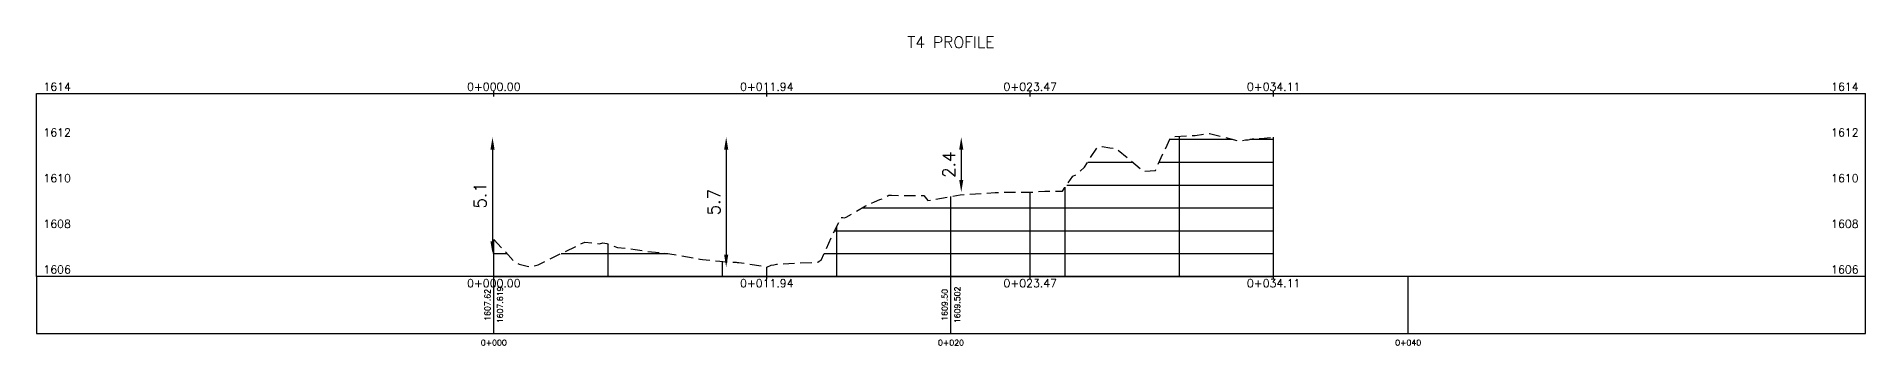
# Model space of a CAD drawing. Header units: metres. Extents: x 419582 to 423558, y 4805372 to 4807539.
# Drawn here: x 420367.4 to 420447.4, y 4805781.9 to 4805795.4 of the extents above; entities that cross this region are included whole.
import ezdxf

# ---------------------------------------------------------------- set-up
doc = ezdxf.new("R2010")
doc.units = ezdxf.units.M
doc.linetypes.add('DASHED', pattern=[0.75, 0.5, -0.25])
for name, color, linetype in [('C-ROAD-PROF', 1, 'DASHED'), ('C-ROAD-PROF-GRID-GEOM', 5, 'Continuous'), ('C-ROAD-PROF-GRID-MAJR', 8, 'Continuous'), ('C-ROAD-PROF-GRID-MINR', 8, 'Continuous'), ('C-ROAD-PROF-TEXT', 11, 'Continuous'), ('C-ROAD-PROF-TICK', 7, 'Continuous'), ('C-ROAD-PROF-TITL', 11, 'Continuous'), ('C-ROAD-PROF-TTLB', 5, 'Continuous')]:
    doc.layers.add(name, color=color, linetype=linetype)
doc.styles.get("Standard").update_dxf_attribs({"font": 'simplex.shx'})
doc.dimstyles.new('TFO75', dxfattribs={"dimscale": 3, "dimtxt": 0.18, "dimasz": 0.18, "dimexe": 0.18, "dimexo": 0.0625, "dimgap": 0.09, "dimtad": 1, "dimdec": 1, "dimzin": 0, "dimdsep": 46, "dimtxsty": 'Standard', "dimcen": 0.09, "dimse1": 1, "dimse2": 1, "dimclrd": 3, "dimclre": 3, "dimclrt": 1, "dimadec": 4, "dimazin": 0, "dimtfac": 1, "dimtdec": 1, "dimtmove": 0, "dimatfit": 3, "dimfxl": 1, "dimtolj": 1, "dimtzin": 0, "dimarcsym": 0})

# ---------------------------------------------------------------- blocks, each defined once
blk = doc.blocks.new('*D62')
at = {"color": 3, "lineweight": -2, "transparency": 16777216}
blk.add_line((420407.853, 4805790.453), (420407.853, 4805789.125), dxfattribs=at)
at = {"color": 3, "transparency": 16777216}
for points in [[(420407.763, 4805790.453), (420407.943, 4805790.453), (420407.853, 4805790.993)], [(420407.763, 4805789.125), (420407.943, 4805789.125), (420407.853, 4805788.585)]]:
    blk.add_solid(points, dxfattribs=at)
at = {"layer": 'Defpoints', "color": 0, "transparency": 16777216}
for p in [(420418.469, 4805790.993), (420407.853, 4805788.585), (420410.576, 4805788.585)]:
    blk.add_point(p, dxfattribs=at)
at = {"color": 1, "transparency": 16777216, "insert": (420407.313, 4805789.789), "char_height": 0.54, "attachment_point": 5, "rotation": 90}
blk.add_mtext('\\A1;2.4', dxfattribs=at)
blk = doc.blocks.new('*D63')
at = {"color": 3, "lineweight": -2, "transparency": 16777216}
blk.add_line((420397.572, 4805790.453), (420397.572, 4805785.842), dxfattribs=at)
at = {"color": 3, "transparency": 16777216}
for points in [[(420397.482, 4805790.453), (420397.662, 4805790.453), (420397.572, 4805790.993)], [(420397.482, 4805785.842), (420397.662, 4805785.842), (420397.572, 4805785.302)]]:
    blk.add_solid(points, dxfattribs=at)
at = {"layer": 'Defpoints', "color": 0, "transparency": 16777216}
for p in [(420418.469, 4805790.993), (420397.572, 4805785.302), (420399.348, 4805785.302)]:
    blk.add_point(p, dxfattribs=at)
at = {"color": 1, "transparency": 16777216, "insert": (420397.032, 4805788.147), "char_height": 0.54, "attachment_point": 5, "rotation": 90}
blk.add_mtext('\\A1;5.7', dxfattribs=at)
blk = doc.blocks.new('*D64')
at = {"color": 3, "lineweight": -2, "transparency": 16777216}
blk.add_line((420387.349, 4805790.453), (420387.349, 4805786.439), dxfattribs=at)
at = {"color": 3, "transparency": 16777216}
for points in [[(420387.259, 4805790.453), (420387.439, 4805790.453), (420387.349, 4805790.993)], [(420387.259, 4805786.439), (420387.439, 4805786.439), (420387.349, 4805785.899)]]:
    blk.add_solid(points, dxfattribs=at)
at = {"layer": 'Defpoints', "color": 0, "transparency": 16777216}
for p in [(420418.469, 4805790.993), (420387.349, 4805785.899), (420387.405, 4805785.899)]:
    blk.add_point(p, dxfattribs=at)
at = {"color": 1, "transparency": 16777216, "insert": (420386.809, 4805788.446), "char_height": 0.54, "attachment_point": 5, "rotation": 90}
blk.add_mtext('\\A1;5.1', dxfattribs=at)

msp = doc.modelspace()

# ---------------------------------------------------------------- linework, layer by layer
at = {"layer": 'C-ROAD-PROF', "color": 1, "linetype": 'DASHED', "lineweight": -3, "flags": 128}
msp.add_lwpolyline([(420387.405, 4805786.518), (420388.34, 4805785.504), (420388.518, 4805785.437), (420388.866, 4805785.348), (420389, 4805785.319), (420389.028, 4805785.329), (420389.349, 4805785.41), (420391.381, 4805786.399), (420392.031, 4805786.328), (420392.169, 4805786.368), (420392.345, 4805786.34), (420392.822, 4805786.169), (420393.389, 4805786.105), (420393.592, 4805786.079), (420394.132, 4805785.987), (420394.822, 4805785.922), (420395.113, 4805785.888), (420396.418, 4805785.659), (420396.434, 4805785.654), (420396.531, 4805785.64), (420396.882, 4805785.599), (420396.933, 4805785.599), (420397.286, 4805785.561), (420397.423, 4805785.546), (420397.947, 4805785.519), (420398.002, 4805785.519), (420398.052, 4805785.513), (420398.124, 4805785.509), (420399.186, 4805785.347), (420399.216, 4805785.335), (420399.251, 4805785.33), (420399.348, 4805785.302), (420399.539, 4805785.388), (420399.649, 4805785.407), (420399.772, 4805785.429), (420399.778, 4805785.429), (420399.792, 4805785.433), (420401.574, 4805785.524), (420401.645, 4805785.561), (420401.726, 4805785.603), (420402.215, 4805786.709), (420402.611, 4805787.483), (420402.67, 4805787.473), (420402.742, 4805787.461), (420402.817, 4805787.489), (420403.669, 4805787.982), (420404.06, 4805788.169), (420404.296, 4805788.262), (420404.453, 4805788.3), (420404.687, 4805788.449), (420404.797, 4805788.449), (420406.008, 4805788.44), (420406.21, 4805788.438), (420406.396, 4805788.222), (420407.804, 4805788.472), (420409.336, 4805788.565), (420409.598, 4805788.575), (420409.746, 4805788.579), (420409.902, 4805788.582), (420410.872, 4805788.585), (420411.504, 4805788.627), (420411.641, 4805788.632), (420411.785, 4805788.637), (420411.829, 4805788.637), (420412.281, 4805788.628), (420412.73, 4805789.288), (420412.885, 4805789.361), (420413.25, 4805789.683), (420413.803, 4805790.555), (420414.016, 4805790.582), (420414.352, 4805790.531), (420414.609, 4805790.51), (420415.818, 4805789.506), (420416.347, 4805789.54), (420417.018, 4805790.999), (420417.186, 4805791.023), (420418.087, 4805791.071), (420418.562, 4805791.141), (420418.708, 4805791.161), (420419.998, 4805790.827), (420420.293, 4805790.875), (420420.408, 4805790.884), (420420.76, 4805790.96), (420420.96, 4805790.929), (420421.519, 4805790.993)], dxfattribs=at)
at = {"layer": 'C-ROAD-PROF-GRID-GEOM', "color": 5, "linetype": 'Continuous', "lineweight": -3}
for p, q in [((420421.519, 4805784.899), (420421.519, 4805790.993)), ((420410.872, 4805784.899), (420410.872, 4805788.585)), ((420387.405, 4805784.899), (420387.405, 4805786.518)), ((420399.348, 4805784.899), (420399.348, 4805785.302))]:
    msp.add_line(p, q, dxfattribs=at)
at = {"layer": 'C-ROAD-PROF-GRID-MAJR', "color": 8, "linetype": 'Continuous', "lineweight": -3}
for p, q in [((420416.972, 4805790.899), (420419.718, 4805790.899)), ((420420.477, 4805790.899), (420421.519, 4805790.899)), ((420412.465, 4805788.899), (420421.519, 4805788.899)), ((420407.405, 4805784.899), (420407.405, 4805788.401)), ((420387.405, 4805784.899), (420387.405, 4805786.518)), ((420402.312, 4805786.899), (420421.519, 4805786.899)), ((420387.405, 4805784.899), (420421.519, 4805784.899))]:
    msp.add_line(p, q, dxfattribs=at)
at = {"layer": 'C-ROAD-PROF-GRID-MINR', "color": 8, "linetype": 'Continuous', "lineweight": -3}
for p, q in [((420417.405, 4805784.899), (420417.405, 4805791.035)), ((420413.387, 4805789.899), (420415.344, 4805789.899)), ((420416.512, 4805789.899), (420421.519, 4805789.899)), ((420412.405, 4805784.899), (420412.405, 4805788.811)), ((420403.526, 4805787.899), (420421.519, 4805787.899)), ((420402.405, 4805784.899), (420402.405, 4805787.081)), ((420387.405, 4805785.899), (420387.975, 4805785.899)), ((420390.353, 4805785.899), (420395.019, 4805785.899)), ((420392.405, 4805784.899), (420392.405, 4805786.319)), ((420401.857, 4805785.899), (420421.519, 4805785.899)), ((420397.405, 4805784.899), (420397.405, 4805785.548))]:
    msp.add_line(p, q, dxfattribs=at)
at = {"layer": 'C-ROAD-PROF-TEXT', "color": 11, "linetype": 'Continuous', "lineweight": -3}
for p, q in [((420387.405, 4805792.774), (420387.405, 4805793.024)), ((420399.348, 4805792.774), (420399.348, 4805793.024)), ((420410.872, 4805792.774), (420410.872, 4805793.024)), ((420421.519, 4805792.774), (420421.519, 4805793.024)), ((420387.405, 4805784.774), (420387.405, 4805785.024)), ((420399.348, 4805784.774), (420399.348, 4805785.024)), ((420410.872, 4805784.774), (420410.872, 4805785.024)), ((420421.519, 4805784.774), (420421.519, 4805785.024))]:
    msp.add_line(p, q, dxfattribs=at)
at = {"layer": 'C-ROAD-PROF-TICK', "color": 7, "linetype": 'Continuous', "lineweight": -3}
for p, q in [((420387.405, 4805782.399), (420387.405, 4805784.899)), ((420407.405, 4805782.399), (420407.405, 4805784.899)), ((420427.405, 4805782.399), (420427.405, 4805784.899))]:
    msp.add_line(p, q, dxfattribs=at)
at = {"layer": 'C-ROAD-PROF-TTLB', "color": 5, "linetype": 'Continuous', "lineweight": -3}
for p, q in [((420367.405, 4805784.899), (420367.405, 4805792.899)), ((420367.405, 4805792.899), (420447.405, 4805792.899)), ((420447.405, 4805784.899), (420447.405, 4805792.899))]:
    msp.add_line(p, q, dxfattribs=at)
msp.add_3dface([(420367.405, 4805782.399), (420447.405, 4805782.399), (420447.405, 4805784.899), (420367.405, 4805784.899)], dxfattribs=at)

# ---------------------------------------------------------------- texts
at = {"layer": 'C-ROAD-PROF-TEXT', "color": 11, "linetype": 'Continuous', "lineweight": -3}
for s, insert, char_height, attachment_point in [('1614', (420368.905, 4805793.199), 0.35, 6), ('0+000.00', (420387.405, 4805793.024), 0.35, 8), ('0+011.94', (420399.348, 4805793.024), 0.35, 8), ('0+023.47', (420410.872, 4805793.024), 0.35, 8), ('0+034.11', (420421.519, 4805793.024), 0.35, 8), ('{\\C256;1614}', (420445.906, 4805793.199), 0.35, 4), ('1612', (420368.905, 4805791.199), 0.35, 6), ('{\\C256;1612}', (420445.906, 4805791.199), 0.35, 4), ('1610', (420368.905, 4805789.199), 0.35, 6), ('{\\C256;1610}', (420445.906, 4805789.199), 0.35, 4), ('1608', (420368.905, 4805787.199), 0.35, 6), ('{\\C256;1608}', (420445.906, 4805787.199), 0.35, 4), ('1606', (420368.905, 4805785.199), 0.35, 6), ('{\\C256;1606}', (420445.906, 4805785.199), 0.35, 4), ('0+000.00', (420387.405, 4805784.774), 0.35, 2), ('0+011.94', (420399.348, 4805784.774), 0.35, 2), ('0+023.47', (420410.872, 4805784.774), 0.35, 2), ('0+034.11', (420421.519, 4805784.774), 0.35, 2), ('0+000', (420387.405, 4805782.124), 0.25, 2), ('0+020', (420407.405, 4805782.124), 0.25, 2), ('0+040', (420427.405, 4805782.124), 0.25, 2)]:
    msp.add_mtext(s, dxfattribs=dict(at, insert=insert, char_height=char_height, attachment_point=attachment_point))
at = {"layer": 'C-ROAD-PROF-TEXT', "color": 11, "linetype": 'Continuous', "lineweight": -3, "char_height": 0.25, "rotation": 90}
for s, insert, attachment_point in [('1607.62', (420387.255, 4805783.649), 8), ('1607.619', (420387.555, 4805783.649), 2), ('1609.50', (420407.255, 4805783.649), 8), ('1609.502', (420407.555, 4805783.649), 2)]:
    msp.add_mtext(s, dxfattribs=dict(at, insert=insert, attachment_point=attachment_point))
at = {"layer": 'C-ROAD-PROF-TITL', "color": 11, "linetype": 'Continuous', "lineweight": -3, "insert": (420407.405, 4805794.899), "char_height": 0.5, "attachment_point": 8}
msp.add_mtext('T4 PROFILE', dxfattribs=at)

# ---------------------------------------------------------------- dimensions: what is measured, and where the dimension line sits
for base, p2, picture, middle in [((420387.349, 4805785.899), (420387.405, 4805785.899), '*D64', (420386.809, 4805788.446)), ((420397.572, 4805785.302), (420399.348, 4805785.302), '*D63', (420397.032, 4805788.147)), ((420407.853, 4805788.585), (420410.576, 4805788.585), '*D62', (420407.313, 4805789.789))]:
    dim = msp.add_linear_dim(base=base, p1=(420418.469, 4805790.993), p2=p2, angle=90, dimstyle='TFO75')
    dim.commit()
    dim.dimension.update_dxf_attribs({"geometry": picture, "text_midpoint": middle})

doc.saveas('drawing.dxf')
